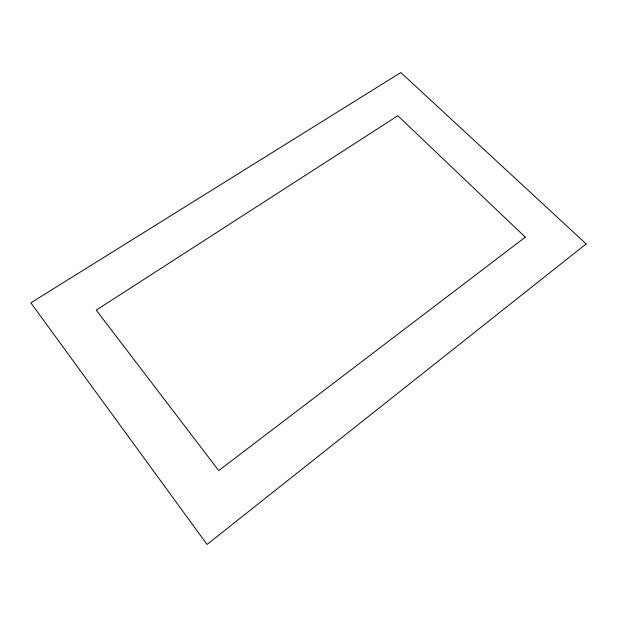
<?xml version="1.0" encoding="UTF-8"?>
<svg xmlns="http://www.w3.org/2000/svg" width="617" height="617" viewBox="0 0 617 617"><rect width="100%" height="100%" fill="white"/><g stroke="black" fill="none" stroke-linecap="round" stroke-linejoin="round"><path stroke-width="0.93" d="M586.15 243.923L207.05 544.456L30.85 302.847L400.819 72.544L586.15 243.923M525.314 237.175L218.711 470.578L96.237 310.127L397.826 115.741L525.314 237.175"/></g></svg>
